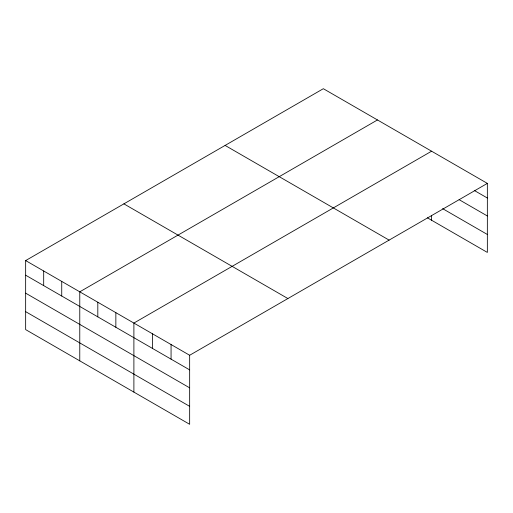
<?xml version="1.0" encoding="UTF-8"?>
<svg xmlns="http://www.w3.org/2000/svg" width="513" height="513" viewBox="0 0 513 513"><rect width="100%" height="100%" fill="white"/><g stroke="black" fill="none" stroke-linecap="round" stroke-linejoin="round"><path stroke-width="0.77" d="M25.65 260.578L189.656 355.265L189.656 424.296L25.65 329.609L25.65 260.578L323.344 88.704L487.35 183.391L487.35 252.422L427.425 217.826M377.465 119.952L79.772 291.826L79.772 360.857M431.587 151.2L133.893 323.068L133.893 392.099M189.656 355.265L487.35 183.391M474.269 190.458L487.35 198.012M459.122 199.672L487.35 215.967M442.604 208.631L487.35 234.467M225.104 145.423L389.11 240.11M123.889 203.86L287.896 298.547M25.65 275.199L189.656 369.886M25.65 293.154L189.656 387.841M25.65 311.654L189.656 406.341M431.587 215.543L431.587 220.231M171.066 344.531L171.066 359.151M152.483 333.803L152.483 348.423M115.855 312.654L115.855 327.275M97.81 302.24L97.81 316.861M61.733 281.406L61.733 296.027M43.688 270.992L43.688 285.613"/></g></svg>
